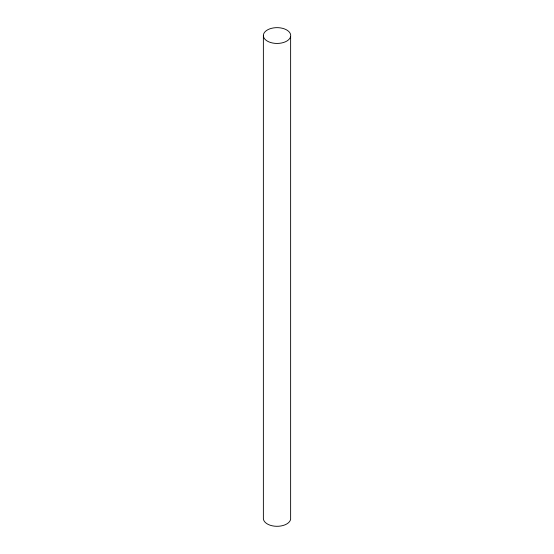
<?xml version="1.0" encoding="UTF-8"?>
<svg xmlns="http://www.w3.org/2000/svg" width="554" height="554" viewBox="0 0 554 554"><rect width="100%" height="100%" fill="white"/><g stroke="black" fill="none" stroke-linecap="round" stroke-linejoin="round"><path stroke-width="0.83" d="M290.628 36.425A13.67 7.895 0 0 1 268.919 41.896A13.67 7.895 0 0 1 271.571 28.309A13.67 7.895 0 0 1 290.628 36.425L290.628 519.299A13.67 7.895 0 0 1 276.529 526.3A13.67 7.895 0 0 1 263.372 518.703L263.372 35.837"/></g></svg>
